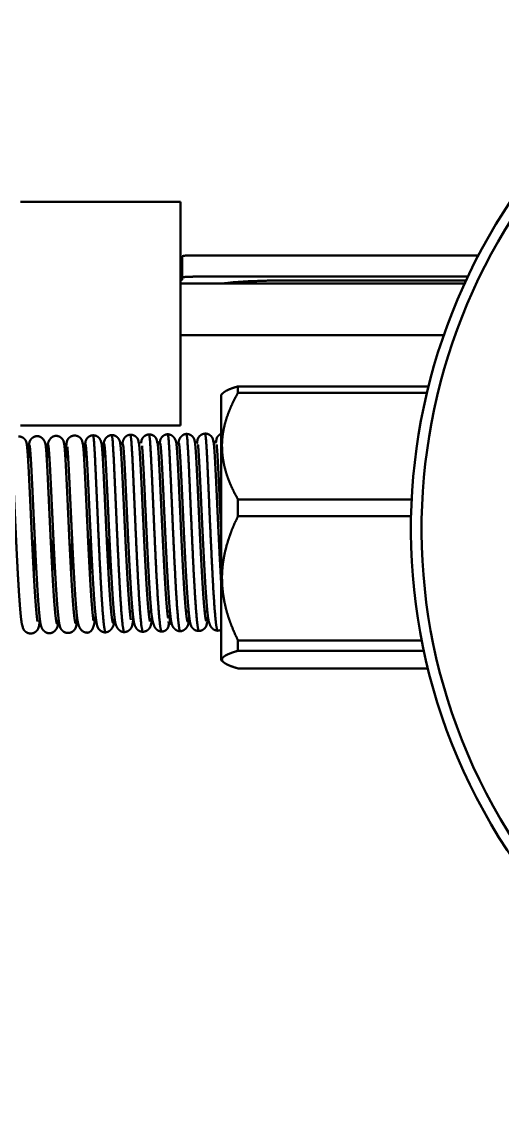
# Paper-space layout 'Layout1' of a CAD drawing. Header units: millimetres. Extents: x 69 to 348, y 30 to 269.
# Drawn here: x 195.85 to 213.86, y 30.36 to 71.35 of the extents above; entities that cross this region are included whole.
import ezdxf

# ---------------------------------------------------------------- set-up
doc = ezdxf.new("R2010")
doc.units = ezdxf.units.MM
doc.layers.add('170', color=7, linetype='Continuous', true_color=0xffffff)

psp = doc.layouts.get("Layout1")

# ---------------------------------------------------------------- linework, layer by layer
at = {"layer": '170', "color": 155, "linetype": 'Continuous', "lineweight": 50}
for p, q in [((201.802, 64.601), (195.802, 64.601)), ((201.87, 62.478), (201.802, 62.462)), ((201.87, 61.771), (201.87, 62.569)), ((212.97, 62.597), (202.27, 62.597)), ((201.87, 61.68), (201.802, 61.664)), ((212.449, 61.54), (201.802, 61.54)), ((201.87, 61.771), (201.87, 61.68)), ((212.57, 61.799), (202.27, 61.799)), ((212.505, 61.659), (205.905, 61.659)), ((201.802, 59.607), (211.67, 59.607)), ((203.402, 57.443), (203.329, 57.371)), ((203.402, 57.443), (203.329, 57.371)), ((211.097, 57.685), (203.956, 57.685)), ((211.097, 57.685), (203.956, 57.685)), ((203.956, 57.444), (211.038, 57.444)), ((203.956, 57.444), (211.038, 57.444)), ((195.802, 56.221), (201.802, 56.221)), ((199.662, 55.547), (199.541, 55.547)), ((199.662, 55.547), (199.541, 55.547)), ((201.04, 55.547), (200.946, 55.547)), ((201.04, 55.547), (200.946, 55.547)), ((201.738, 55.547), (201.646, 55.547)), ((201.743, 55.547), (201.646, 55.547)), ((203.162, 55.454), (203.164, 55.42)), ((210.469, 53.445), (203.956, 53.445)), ((210.469, 53.445), (203.956, 53.445)), ((203.956, 52.819), (210.447, 52.819)), ((203.956, 52.819), (210.447, 52.819)), ((197.735, 52.012), (197.702, 50.677)), ((198.403, 50.722), (198.402, 50.679)), ((198.403, 50.722), (198.503, 50.715)), ((199.903, 49.247), (200.005, 49.247)), ((199.903, 49.247), (200.005, 49.247)), ((200.605, 49.247), (200.709, 49.247)), ((200.605, 49.247), (200.709, 49.247)), ((201.304, 49.247), (201.406, 49.247)), ((201.304, 49.247), (201.406, 49.247)), ((202.006, 49.247), (202.108, 49.247)), ((202.006, 49.247), (202.108, 49.247)), ((202.708, 49.247), (202.809, 49.247)), ((202.708, 49.247), (202.809, 49.247)), ((200.636, 48.984), (200.631, 48.995)), ((201.414, 48.852), (201.431, 48.995)), ((210.847, 48.157), (203.956, 48.157)), ((210.847, 48.157), (203.956, 48.157)), ((203.956, 47.772), (210.926, 47.772)), ((203.956, 47.772), (210.926, 47.772)), ((203.329, 47.424), (203.402, 47.351)), ((203.329, 47.424), (203.402, 47.351)), ((211.077, 47.109), (203.956, 47.109)), ((211.077, 47.109), (203.956, 47.109))]:
    psp.add_line(p, q, dxfattribs=at)
at = {"layer": '170', "color": 155, "linetype": 'Continuous', "lineweight": 13}
psp.add_line((201.87, 61.772), (201.87, 62.57), dxfattribs=at)
at = {"layer": '170', "color": 155, "linetype": 'Continuous', "lineweight": 50}
for radius in [22, 21.6]:
    psp.add_arc((232.442, 52.358), radius, 120.3, 300.3, dxfattribs=at)
for points, knots in [([(201.802, 64.601), (201.802, 64.186), (201.802, 63.024), (201.802, 61.344), (201.802, 60.411), (201.802, 58.593), (201.802, 57.136), (201.802, 56.636), (201.802, 56.221)], [0, 0, 0.049515, 0.188255, 0.388739, 0.5, 0.716942, 0.890916, 0.950484, 1, 1]), ([(201.87, 62.569), (201.988, 62.589), (202.27, 62.597)], [0, 0, 0.295722, 1, 1]), ([(202.27, 61.799), (201.988, 61.791), (201.87, 61.771)], [0, 0, 0.704278, 1, 1]), ([(203.391, 61.54), (203.793, 61.588), (204.383, 61.627), (205.109, 61.651), (205.905, 61.659)], [0, 0, 0.160928, 0.395713, 0.683877, 1, 1]), ([(203.956, 57.444), (203.827, 57.205), (203.71, 56.964), (203.608, 56.719), (203.521, 56.472), (203.451, 56.221), (203.399, 55.966), (203.38, 55.837), (203.367, 55.707), (203.362, 55.641), (203.358, 55.576), (203.356, 55.51), (203.356, 55.445), (203.366, 55.187), (203.398, 54.931), (203.449, 54.677), (203.518, 54.426), (203.56, 54.301), (203.605, 54.176), (203.655, 54.052), (203.709, 53.929), (203.826, 53.685), (203.956, 53.445)], [0, 0, 0.064297, 0.127782, 0.190538, 0.252694, 0.314443, 0.376053, 0.406916, 0.437882, 0.453414, 0.468929, 0.484387, 0.499799, 0.561107, 0.622216, 0.683505, 0.745293, 0.776461, 0.807842, 0.839465, 0.871314, 0.935408, 1, 1]), ([(203.956, 57.444), (203.827, 57.205), (203.71, 56.964), (203.608, 56.719), (203.521, 56.472), (203.451, 56.221), (203.399, 55.966), (203.38, 55.837), (203.367, 55.707), (203.362, 55.641), (203.358, 55.576), (203.356, 55.51), (203.356, 55.445), (203.366, 55.187), (203.398, 54.931), (203.449, 54.677), (203.518, 54.426), (203.56, 54.301), (203.605, 54.176), (203.655, 54.052), (203.709, 53.929), (203.826, 53.685), (203.956, 53.445)], [0, 0, 0.064297, 0.127782, 0.190538, 0.252694, 0.314443, 0.376053, 0.406916, 0.437882, 0.453414, 0.468929, 0.484387, 0.499799, 0.561107, 0.622216, 0.683505, 0.745293, 0.776461, 0.807842, 0.839465, 0.871314, 0.935408, 1, 1]), ([(203.4, 57.441), (203.518, 57.523), (203.56, 57.543), (203.605, 57.564), (203.655, 57.585), (203.709, 57.605), (203.826, 57.645), (203.956, 57.685)], [0, 0, 0.235721, 0.311519, 0.393455, 0.481423, 0.575208, 0.778252, 1, 1]), ([(203.4, 57.441), (203.518, 57.523), (203.56, 57.543), (203.605, 57.564), (203.655, 57.585), (203.709, 57.605), (203.826, 57.645), (203.956, 57.685)], [0, 0, 0.235721, 0.311519, 0.393455, 0.481423, 0.575208, 0.778252, 1, 1]), ([(203.329, 47.424), (203.329, 47.854), (203.329, 49.069), (203.329, 49.91), (203.329, 51.877), (203.329, 53.934), (203.329, 54.884), (203.329, 56.421), (203.329, 57.262), (203.329, 57.371)], [0, 0, 0.043229, 0.165432, 0.249994, 0.447722, 0.654489, 0.74998, 0.904491, 0.989066, 1, 1]), ([(203.329, 47.424), (203.329, 47.854), (203.329, 49.069), (203.329, 49.91), (203.329, 51.877), (203.329, 53.934), (203.329, 54.884), (203.329, 56.421), (203.329, 57.262), (203.329, 57.371)], [0, 0, 0.043229, 0.165432, 0.249994, 0.447722, 0.654489, 0.74998, 0.904491, 0.989066, 1, 1]), ([(196.439, 48.87), (196.439, 48.877), (196.437, 48.892), (196.433, 48.915), (196.428, 48.954), (196.422, 49.003), (196.414, 49.076), (196.405, 49.163), (196.394, 49.283), (196.382, 49.42), (196.368, 49.599), (196.354, 49.798), (196.339, 50.021), (196.324, 50.263), (196.31, 50.496), (196.297, 50.74), (196.285, 50.968), (196.272, 51.202), (196.262, 51.414), (196.251, 51.628), (196.232, 52.008), (196.218, 52.306), (196.192, 52.866), (196.164, 53.462), (196.149, 53.784), (196.131, 54.146), (196.122, 54.334), (196.113, 54.511), (196.103, 54.693), (196.093, 54.859), (196.084, 55.008), (196.075, 55.141), (196.065, 55.272), (196.055, 55.383), (196.047, 55.458), (196.038, 55.521), (196.031, 55.56), (196.021, 55.596), (196.016, 55.614), (196.008, 55.632), (196.006, 55.639), (196.001, 55.647), (195.996, 55.657), (195.988, 55.669), (195.975, 55.687), (195.96, 55.706), (195.936, 55.73), (195.909, 55.751), (195.872, 55.774), (195.831, 55.792), (195.779, 55.805), (195.723, 55.809)], [0, 0, 0.000926, 0.003095, 0.006304, 0.011836, 0.018774, 0.029148, 0.041396, 0.058278, 0.07753, 0.102637, 0.130576, 0.162004, 0.195899, 0.228649, 0.262916, 0.29489, 0.327721, 0.357461, 0.387624, 0.440914, 0.482695, 0.561281, 0.644874, 0.690158, 0.740929, 0.767257, 0.79215, 0.817613, 0.840995, 0.861875, 0.880591, 0.89896, 0.914697, 0.925141, 0.934104, 0.939666, 0.944947, 0.947524, 0.950285, 0.951272, 0.952548, 0.954185, 0.956195, 0.95933, 0.962758, 0.967437, 0.972267, 0.978464, 0.984725, 0.992223, 1, 1]), ([(196.434, 55.82), (196.374, 55.813), (196.317, 55.795), (196.264, 55.766), (196.217, 55.726), (196.178, 55.678), (196.15, 55.623), (196.133, 55.563), (196.127, 55.499)], [0, 0, 0.123644, 0.244425, 0.367439, 0.493133, 0.618317, 0.744009, 0.868982, 1, 1]), ([(196.753, 55.422), (196.744, 55.505), (196.723, 55.58), (196.692, 55.65), (196.65, 55.709), (196.6, 55.758), (196.544, 55.793), (196.485, 55.814), (196.423, 55.82)], [0, 0, 0.146702, 0.283134, 0.416564, 0.543509, 0.665956, 0.780939, 0.890432, 1, 1]), ([(197.135, 55.831), (197.073, 55.823), (197.014, 55.799), (196.959, 55.761), (196.91, 55.709), (196.871, 55.645), (196.841, 55.571), (196.822, 55.491), (196.815, 55.403)], [0, 0, 0.106376, 0.213158, 0.32621, 0.447869, 0.575321, 0.710475, 0.849679, 1, 1]), ([(197.439, 55.523), (197.432, 55.586), (197.413, 55.644), (197.383, 55.698), (197.343, 55.744), (197.295, 55.782), (197.241, 55.81), (197.184, 55.826), (197.123, 55.831)], [0, 0, 0.130079, 0.254447, 0.379709, 0.504875, 0.630731, 0.754258, 0.875591, 1, 1]), ([(197.834, 55.842), (197.779, 55.836), (197.728, 55.822), (197.687, 55.803), (197.65, 55.778), (197.624, 55.756), (197.601, 55.732), (197.586, 55.713), (197.574, 55.694), (197.567, 55.682), (197.561, 55.671), (197.548, 55.639), (197.543, 55.621), (197.536, 55.586), (197.529, 55.544), (197.521, 55.478), (197.515, 55.402), (197.509, 55.286), (197.502, 55.149), (197.493, 54.882)], [0, 0, 0.04895, 0.096242, 0.13565, 0.174691, 0.204981, 0.234534, 0.25608, 0.275721, 0.287933, 0.298467, 0.329172, 0.345974, 0.377098, 0.414878, 0.473961, 0.540851, 0.643729, 0.764599, 1, 1]), ([(198.127, 55.538), (198.126, 55.586), (198.114, 55.64), (198.105, 55.665), (198.093, 55.69), (198.078, 55.714), (198.06, 55.737), (198.04, 55.759), (198.016, 55.779), (197.989, 55.797), (197.96, 55.812), (197.928, 55.825), (197.895, 55.835), (197.859, 55.841), (197.823, 55.842)], [0, 0, 0.100574, 0.21474, 0.269064, 0.327065, 0.384355, 0.445402, 0.507232, 0.571699, 0.638585, 0.706612, 0.77857, 0.849597, 0.925122, 1, 1]), ([(198.534, 55.85), (198.504, 55.849), (198.475, 55.844), (198.446, 55.837), (198.418, 55.827), (198.366, 55.798), (198.319, 55.761), (198.299, 55.739), (198.281, 55.715), (198.266, 55.689), (198.254, 55.662), (198.238, 55.606), (198.233, 55.546)], [0, 0, 0.062519, 0.124539, 0.187026, 0.249769, 0.375197, 0.500611, 0.563005, 0.6254, 0.687701, 0.749835, 0.873168, 1, 1]), ([(198.861, 55.37), (198.853, 55.478), (198.832, 55.58), (198.807, 55.656), (198.769, 55.727), (198.725, 55.776), (198.662, 55.819), (198.632, 55.833), (198.596, 55.843), (198.561, 55.848), (198.523, 55.85)], [0, 0, 0.165181, 0.322688, 0.443786, 0.566765, 0.665628, 0.781212, 0.832395, 0.889114, 0.941767, 1, 1]), ([(198.989, 48.46), (198.967, 48.501), (198.925, 48.774), (198.88, 49.279), (198.834, 49.978), (198.788, 50.831), (198.742, 51.775), (198.699, 52.743), (198.621, 54.496), (198.588, 55.161), (198.556, 55.671), (198.529, 55.85)], [0, 0, 0.006232, 0.043594, 0.111911, 0.20644, 0.32166, 0.449213, 0.580037, 0.81674, 0.906577, 0.975586, 1, 1]), ([(199.234, 55.861), (199.173, 55.854), (199.115, 55.834), (199.061, 55.802), (199.013, 55.758), (198.974, 55.704), (198.945, 55.642), (198.927, 55.575), (198.921, 55.502)], [0, 0, 0.116916, 0.232356, 0.351277, 0.475208, 0.600978, 0.730413, 0.86099, 1, 1]), ([(199.546, 55.517), (199.537, 55.588), (199.518, 55.653), (199.487, 55.713), (199.446, 55.765), (199.397, 55.807), (199.342, 55.838), (199.284, 55.856), (199.223, 55.861)], [0, 0, 0.137652, 0.267245, 0.396179, 0.521965, 0.646252, 0.765903, 0.882105, 1, 1]), ([(199.689, 48.47), (199.672, 48.495), (199.63, 48.739), (199.586, 49.217), (199.54, 49.895), (199.494, 50.732), (199.448, 51.669), (199.404, 52.638), (199.325, 54.415), (199.292, 55.102), (199.257, 55.664), (199.229, 55.861)], [0, 0, 0.004153, 0.03756, 0.102293, 0.193894, 0.307068, 0.433566, 0.5644, 0.804324, 0.89711, 0.973118, 1, 1]), ([(199.934, 55.872), (199.896, 55.869), (199.862, 55.863), (199.826, 55.852), (199.796, 55.837), (199.734, 55.793), (199.692, 55.742), (199.655, 55.668), (199.632, 55.589), (199.624, 55.55)], [0, 0, 0.07826, 0.14876, 0.225005, 0.293426, 0.448986, 0.581813, 0.749984, 0.917496, 1, 1]), ([(200.233, 55.577), (200.226, 55.637), (200.208, 55.693), (200.195, 55.719), (200.179, 55.744), (200.161, 55.768), (200.14, 55.789), (200.093, 55.825), (200.039, 55.852), (200.011, 55.861), (199.982, 55.868), (199.953, 55.872), (199.923, 55.872)], [0, 0, 0.126813, 0.250207, 0.312317, 0.374621, 0.43702, 0.499443, 0.624806, 0.750295, 0.812989, 0.875474, 0.937461, 1, 1]), ([(200.39, 48.48), (200.377, 48.494), (200.335, 48.708), (200.291, 49.159), (200.245, 49.814), (200.199, 50.636), (200.153, 51.564), (200.109, 52.532), (200.03, 54.331), (199.996, 55.04), (199.958, 55.655), (199.929, 55.872)], [0, 0, 0.002559, 0.031991, 0.093079, 0.181662, 0.29268, 0.417999, 0.548714, 0.79162, 0.88726, 0.970336, 1, 1]), ([(200.634, 55.883), (200.581, 55.878), (200.532, 55.865), (200.492, 55.847), (200.456, 55.825), (200.41, 55.785), (200.376, 55.74), (200.367, 55.726), (200.361, 55.713), (200.356, 55.704), (200.353, 55.697), (200.346, 55.677), (200.341, 55.66), (200.333, 55.622), (200.326, 55.579), (200.323, 55.551)], [0, 0, 0.104734, 0.206296, 0.291965, 0.377488, 0.496696, 0.608804, 0.641486, 0.669532, 0.688924, 0.70422, 0.747878, 0.781471, 0.859647, 0.945424, 1, 1]), ([(200.922, 55.56), (200.924, 55.616), (200.911, 55.677), (200.892, 55.726), (200.859, 55.778), (200.839, 55.799), (200.815, 55.82), (200.789, 55.838), (200.76, 55.854), (200.728, 55.867), (200.695, 55.876), (200.659, 55.882), (200.622, 55.883)], [0, 0, 0.111237, 0.236012, 0.341877, 0.465211, 0.523523, 0.587263, 0.650341, 0.717106, 0.785909, 0.8548, 0.927671, 1, 1]), ([(201.082, 48.495), (201.081, 48.496), (201.04, 48.68), (200.997, 49.104), (200.951, 49.736), (200.904, 50.541), (200.858, 51.459), (200.814, 52.426), (200.734, 54.246), (200.699, 54.975), (200.66, 55.647), (200.628, 55.883)], [0, 0, 0.00009, 0.025599, 0.083054, 0.168629, 0.27752, 0.401704, 0.532351, 0.778328, 0.876859, 0.967847, 1, 1]), ([(201.334, 55.892), (201.273, 55.885), (201.216, 55.867), (201.163, 55.838), (201.116, 55.798), (201.078, 55.751), (201.049, 55.696), (201.033, 55.638), (201.027, 55.574)], [0, 0, 0.124303, 0.245665, 0.369129, 0.494987, 0.620098, 0.745434, 0.869806, 1, 1]), ([(201.329, 55.891), (201.353, 55.741), (201.382, 55.318), (201.413, 54.693), (201.45, 53.897), (201.533, 52.021), (201.578, 51.066), (201.624, 50.189), (201.67, 49.454), (201.715, 48.904), (201.758, 48.579), (201.79, 48.503)], [0, 0, 0.02056, 0.077809, 0.162265, 0.26979, 0.523219, 0.652301, 0.770814, 0.870236, 0.944658, 0.988871, 1, 1]), ([(201.654, 55.486), (201.644, 55.571), (201.623, 55.647), (201.591, 55.718), (201.55, 55.778), (201.499, 55.827), (201.444, 55.863), (201.341, 55.891)], [0, 0, 0.15287, 0.294775, 0.433344, 0.564751, 0.691253, 0.80963, 1, 1]), ([(202.034, 55.903), (201.972, 55.895), (201.913, 55.872), (201.859, 55.835), (201.81, 55.785), (201.77, 55.723), (201.74, 55.652), (201.719, 55.55)], [0, 0, 0.121274, 0.242591, 0.370117, 0.506552, 0.648688, 0.798948, 1, 1]), ([(202.339, 55.592), (202.331, 55.656), (202.313, 55.714), (202.283, 55.768), (202.243, 55.815), (202.194, 55.854), (202.14, 55.881), (202.083, 55.897), (202.022, 55.902)], [0, 0, 0.130631, 0.255299, 0.380827, 0.506008, 0.631742, 0.755016, 0.876018, 1, 1]), ([(202.028, 55.903), (202.054, 55.739), (202.085, 55.264), (202.118, 54.616), (202.154, 53.803), (202.194, 52.883), (202.238, 51.915), (202.283, 50.965), (202.33, 50.102), (202.376, 49.387), (202.421, 48.863), (202.463, 48.568), (202.489, 48.513)], [0, 0, 0.022357, 0.086593, 0.174155, 0.283984, 0.40827, 0.53899, 0.667244, 0.783915, 0.880574, 0.95153, 0.99184, 1, 1]), ([(202.733, 55.914), (202.678, 55.908), (202.627, 55.894), (202.586, 55.875), (202.549, 55.85), (202.523, 55.828), (202.5, 55.804), (202.485, 55.785), (202.473, 55.766), (202.466, 55.755), (202.461, 55.744), (202.447, 55.713), (202.442, 55.695), (202.436, 55.661), (202.428, 55.62), (202.419, 55.541)], [0, 0, 0.101587, 0.199799, 0.281485, 0.362501, 0.425213, 0.486419, 0.530903, 0.571512, 0.596573, 0.6182, 0.680945, 0.714527, 0.777082, 0.853605, 1, 1]), ([(203.027, 55.613), (203.026, 55.661), (203.013, 55.713), (203.004, 55.737), (202.993, 55.762), (202.978, 55.786), (202.96, 55.809), (202.939, 55.83), (202.915, 55.85), (202.889, 55.869), (202.86, 55.884), (202.828, 55.897), (202.795, 55.907), (202.759, 55.912), (202.722, 55.913)], [0, 0, 0.0989, 0.211089, 0.265317, 0.323087, 0.380726, 0.441721, 0.504149, 0.568729, 0.636279, 0.704602, 0.777113, 0.848593, 0.924605, 1, 1]), ([(202.728, 55.914), (202.755, 55.73), (202.789, 55.207), (202.822, 54.536), (202.899, 52.778), (202.943, 51.809), (202.989, 50.866), (203.035, 50.017), (203.081, 49.324), (203.126, 48.826), (203.168, 48.559), (203.187, 48.523)], [0, 0, 0.025016, 0.095762, 0.186353, 0.423905, 0.554754, 0.682068, 0.796796, 0.89061, 0.958043, 0.994422, 1, 1]), ([(203.329, 55.905), (203.297, 55.892), (203.269, 55.875), (203.243, 55.856), (203.22, 55.835), (203.2, 55.813), (203.183, 55.788), (203.17, 55.764), (203.159, 55.737), (203.151, 55.711), (203.141, 55.652), (203.143, 55.599)], [0, 0, 0.0877, 0.173534, 0.255674, 0.337517, 0.41342, 0.491397, 0.562765, 0.637794, 0.707593, 0.862552, 1, 1]), ([(195.45, 55.439), (195.456, 55.392), (195.463, 55.33), (195.47, 55.249), (195.477, 55.153), (195.485, 55.035), (195.493, 54.901), (195.503, 54.742), (195.512, 54.567), (195.523, 54.367), (195.533, 54.15), (195.545, 53.91), (195.57, 53.379), (195.598, 52.784), (195.628, 52.14), (195.644, 51.81), (195.661, 51.468), (195.678, 51.134), (195.696, 50.796), (195.714, 50.472), (195.733, 50.156), (195.751, 49.863), (195.771, 49.589), (195.79, 49.346), (195.809, 49.13), (195.828, 48.953), (195.847, 48.814), (195.866, 48.722), (195.891, 48.677)], [0, 0, 0.00704, 0.016183, 0.028122, 0.042365, 0.059762, 0.079606, 0.102996, 0.12887, 0.15849, 0.190381, 0.225934, 0.304299, 0.392078, 0.487091, 0.535874, 0.586231, 0.63566, 0.685479, 0.733262, 0.779952, 0.823228, 0.863832, 0.899742, 0.931668, 0.957895, 0.978628, 0.992469, 1, 1]), ([(196.136, 55.548), (196.13, 55.538), (196.125, 55.512), (196.12, 55.471), (196.116, 55.417), (196.108, 55.284), (196.101, 55.109), (196.093, 54.872)], [0, 0, 0.016447, 0.056175, 0.115747, 0.196401, 0.392815, 0.651554, 1, 1]), ([(196.137, 55.484), (196.148, 55.453), (196.154, 55.417), (196.16, 55.367), (196.171, 55.243), (196.183, 55.076), (196.194, 54.901), (196.206, 54.698), (196.216, 54.507), (196.226, 54.299), (196.235, 54.121), (196.251, 53.789), (196.263, 53.534), (196.274, 53.293), (196.281, 53.158), (196.298, 52.778), (196.322, 52.285), (196.351, 51.681), (196.368, 51.33), (196.386, 50.988), (196.407, 50.609), (196.428, 50.251), (196.439, 50.065), (196.45, 49.889), (196.462, 49.713), (196.474, 49.549), (196.487, 49.389), (196.499, 49.244), (196.512, 49.107), (196.525, 48.988), (196.538, 48.882), (196.552, 48.798), (196.565, 48.733), (196.578, 48.692)], [0, 0, 0.004744, 0.010132, 0.017531, 0.035842, 0.060338, 0.086075, 0.11603, 0.144083, 0.174664, 0.200799, 0.249576, 0.287081, 0.322505, 0.342433, 0.398194, 0.470762, 0.559489, 0.611022, 0.661368, 0.717115, 0.769766, 0.797042, 0.822982, 0.848877, 0.873025, 0.896578, 0.917985, 0.938158, 0.955773, 0.971425, 0.983993, 0.993716, 1, 1]), ([(197.182, 48.766), (197.16, 48.802), (197.144, 48.874), (197.128, 48.981), (197.111, 49.121), (197.095, 49.293), (197.078, 49.491), (197.061, 49.717), (197.044, 49.965), (197.027, 50.235), (197.01, 50.522), (196.993, 50.824), (196.976, 51.135), (196.96, 51.455), (196.944, 51.777), (196.928, 52.102), (196.898, 52.74), (196.87, 53.348), (196.843, 53.907), (196.831, 54.162), (196.819, 54.401), (196.808, 54.617), (196.797, 54.814), (196.787, 54.986), (196.778, 55.135), (196.769, 55.261), (196.76, 55.364), (196.752, 55.442), (196.744, 55.498)], [0, 0, 0.006257, 0.017118, 0.033259, 0.054104, 0.079586, 0.109025, 0.142571, 0.179393, 0.219556, 0.26207, 0.306914, 0.352993, 0.400457, 0.448119, 0.496297, 0.590867, 0.681008, 0.763927, 0.801721, 0.837104, 0.869184, 0.89829, 0.92378, 0.946015, 0.964662, 0.979957, 0.991634, 1, 1]), ([(196.822, 55.486), (196.817, 55.437), (196.812, 55.373), (196.808, 55.29), (196.803, 55.191), (196.799, 55.07), (196.795, 54.934), (196.793, 54.884)], [0, 0, 0.082085, 0.188242, 0.326653, 0.491176, 0.691138, 0.91782, 1, 1]), ([(196.836, 55.5), (196.84, 55.497), (196.849, 55.46), (196.859, 55.388), (196.868, 55.289), (196.878, 55.161), (196.887, 55.019), (196.897, 54.854), (196.907, 54.685), (196.917, 54.498), (196.926, 54.315), (196.936, 54.12), (196.954, 53.747), (196.97, 53.396), (196.997, 52.809), (197.019, 52.343), (197.045, 51.8), (197.061, 51.486), (197.077, 51.178), (197.095, 50.836), (197.113, 50.508), (197.134, 50.16), (197.155, 49.839), (197.166, 49.68), (197.177, 49.532), (197.187, 49.402), (197.198, 49.281), (197.216, 49.095), (197.234, 48.937), (197.249, 48.834), (197.265, 48.746), (197.279, 48.692), (197.293, 48.644), (197.299, 48.63), (197.307, 48.612), (197.318, 48.592), (197.335, 48.567), (197.372, 48.526), (197.421, 48.487), (197.458, 48.467), (197.497, 48.451), (197.545, 48.441), (197.595, 48.438)], [0, 0, 0.000766, 0.005884, 0.015997, 0.029645, 0.047274, 0.066858, 0.089607, 0.112973, 0.138735, 0.163928, 0.190759, 0.242195, 0.290498, 0.371296, 0.43551, 0.510393, 0.553566, 0.596022, 0.643146, 0.688428, 0.736402, 0.780608, 0.802476, 0.822984, 0.840918, 0.857634, 0.883275, 0.905206, 0.9195, 0.931903, 0.939564, 0.946381, 0.948548, 0.951208, 0.954418, 0.958495, 0.966113, 0.974734, 0.980491, 0.986282, 0.993014, 1, 1]), ([(197.866, 48.788), (197.854, 48.833), (197.841, 48.902), (197.828, 48.989), (197.815, 49.097), (197.802, 49.218), (197.79, 49.357), (197.777, 49.503), (197.765, 49.665), (197.753, 49.83), (197.742, 50.007), (197.73, 50.185), (197.719, 50.371), (197.699, 50.729), (197.678, 51.108), (197.661, 51.45), (197.643, 51.799), (197.614, 52.401), (197.591, 52.893), (197.574, 53.27), (197.561, 53.537), (197.551, 53.749), (197.537, 54.042), (197.528, 54.227), (197.519, 54.403), (197.509, 54.61), (197.499, 54.799), (197.487, 55.001), (197.475, 55.174), (197.463, 55.339), (197.451, 55.462), (197.445, 55.511), (197.439, 55.545), (197.428, 55.572)], [0, 0, 0.006924, 0.01719, 0.030194, 0.046199, 0.064113, 0.084539, 0.10618, 0.129948, 0.154333, 0.180424, 0.206541, 0.233929, 0.28674, 0.342498, 0.392837, 0.444279, 0.532813, 0.605168, 0.66071, 0.70004, 0.731192, 0.77424, 0.801545, 0.82751, 0.857891, 0.885696, 0.915463, 0.941, 0.965341, 0.983424, 0.990667, 0.995846, 1, 1]), ([(197.561, 55.418), (197.561, 55.417), (197.562, 55.41), (197.561, 55.398), (197.563, 55.369), (197.567, 55.327), (197.572, 55.261), (197.578, 55.179), (197.586, 55.062), (197.594, 54.927), (197.602, 54.782), (197.611, 54.622), (197.619, 54.466), (197.627, 54.299), (197.643, 53.979), (197.657, 53.679), (197.665, 53.508), (197.681, 53.16), (197.699, 52.789), (197.724, 52.256), (197.74, 51.92), (197.758, 51.544), (197.777, 51.176), (197.797, 50.803), (197.817, 50.447), (197.836, 50.128), (197.855, 49.832), (197.874, 49.575), (197.892, 49.348), (197.909, 49.16), (197.928, 48.991), (197.941, 48.907), (197.956, 48.825), (197.98, 48.738), (198.012, 48.655), (198.061, 48.574), (198.122, 48.51), (198.202, 48.466), (198.296, 48.448)], [0, 0, 0.000041, 0.001127, 0.002776, 0.006802, 0.012623, 0.022013, 0.033487, 0.049764, 0.068744, 0.08899, 0.111383, 0.133227, 0.156622, 0.2014, 0.243305, 0.267308, 0.316034, 0.367935, 0.442464, 0.489475, 0.542031, 0.593575, 0.645788, 0.695623, 0.740273, 0.781732, 0.817687, 0.849568, 0.875906, 0.899686, 0.91154, 0.92329, 0.935902, 0.948329, 0.96148, 0.973877, 0.986613, 1, 1]), ([(198.537, 48.908), (198.537, 48.909), (198.534, 48.926), (198.532, 48.953), (198.513, 49.106), (198.498, 49.255), (198.483, 49.438), (198.473, 49.561), (198.463, 49.695), (198.452, 49.846), (198.442, 50.007), (198.422, 50.33), (198.402, 50.679), (198.384, 51.008), (198.366, 51.349), (198.351, 51.655), (198.323, 52.233), (198.299, 52.732), (198.275, 53.26), (198.253, 53.726), (198.236, 54.084), (198.227, 54.263), (198.217, 54.453), (198.208, 54.63), (198.198, 54.81), (198.189, 54.973), (198.179, 55.131), (198.17, 55.267), (198.16, 55.387), (198.15, 55.479), (198.141, 55.544), (198.132, 55.573), (198.13, 55.575)], [0, 0, 0.00026, 0.002743, 0.006826, 0.029888, 0.052313, 0.07976, 0.098242, 0.118328, 0.140975, 0.165158, 0.213551, 0.265878, 0.315134, 0.366308, 0.41218, 0.498787, 0.573484, 0.652576, 0.722383, 0.776038, 0.802878, 0.831283, 0.857833, 0.884849, 0.909252, 0.932936, 0.953233, 0.97135, 0.98516, 0.995053, 0.999575, 1, 1]), ([(198.235, 55.566), (198.23, 55.56), (198.224, 55.534), (198.219, 55.487), (198.214, 55.421), (198.209, 55.336), (198.204, 55.234), (198.199, 55.115), (198.193, 54.905)], [0, 0, 0.012216, 0.052591, 0.12302, 0.222635, 0.350784, 0.504511, 0.683672, 1, 1]), ([(198.243, 55.516), (198.252, 55.468), (198.261, 55.387), (198.27, 55.283), (198.28, 55.151), (198.289, 55.003), (198.299, 54.833), (198.309, 54.654), (198.32, 54.458), (198.329, 54.262), (198.349, 53.852), (198.369, 53.443), (198.387, 53.05), (198.411, 52.525), (198.44, 51.933), (198.463, 51.45), (198.475, 51.225), (198.488, 50.97), (198.502, 50.723), (198.517, 50.451), (198.533, 50.193), (198.55, 49.923), (198.567, 49.674), (198.586, 49.431), (198.605, 49.217), (198.621, 49.058), (198.638, 48.921), (198.652, 48.832), (198.667, 48.754), (198.68, 48.706), (198.694, 48.662), (198.7, 48.648), (198.709, 48.63), (198.724, 48.604), (198.746, 48.574), (198.786, 48.535), (198.836, 48.5), (198.87, 48.483), (198.907, 48.471), (198.95, 48.462), (198.995, 48.46)], [0, 0, 0.00679, 0.017907, 0.032345, 0.050573, 0.070981, 0.094516, 0.119193, 0.146236, 0.173296, 0.229843, 0.286226, 0.340461, 0.412773, 0.494499, 0.56112, 0.592102, 0.627226, 0.661434, 0.698847, 0.734462, 0.771829, 0.806172, 0.839777, 0.869353, 0.891412, 0.9104, 0.922812, 0.93375, 0.940579, 0.946967, 0.949106, 0.951825, 0.955984, 0.961087, 0.968838, 0.977167, 0.98244, 0.987765, 0.993787, 1, 1]), ([(199.28, 48.807), (199.272, 48.812), (199.257, 48.848), (199.241, 48.922), (199.225, 49.031), (199.209, 49.174), (199.192, 49.346), (199.175, 49.546), (199.159, 49.77), (199.142, 50.019), (199.125, 50.286), (199.108, 50.572), (199.092, 50.87), (199.075, 51.181), (199.059, 51.497), (199.043, 51.818), (199.028, 52.138), (198.998, 52.771), (198.97, 53.374), (198.944, 53.929), (198.931, 54.184), (198.92, 54.419), (198.908, 54.637), (198.898, 54.832), (198.888, 55.006), (198.878, 55.156), (198.869, 55.282), (198.86, 55.385), (198.852, 55.466)], [0, 0, 0.001301, 0.007242, 0.018571, 0.035084, 0.056588, 0.08241, 0.11252, 0.146133, 0.183427, 0.223497, 0.266417, 0.311149, 0.357716, 0.405012, 0.453234, 0.50118, 0.596064, 0.686411, 0.769502, 0.807758, 0.843044, 0.875706, 0.904922, 0.93102, 0.953425, 0.972469, 0.987886, 1, 1]), ([(198.928, 55.561), (198.921, 55.516), (198.914, 55.439), (198.908, 55.337), (198.902, 55.208), (198.893, 54.914)], [0, 0, 0.070115, 0.189167, 0.34695, 0.546441, 1, 1]), ([(198.935, 55.537), (198.942, 55.527), (198.949, 55.496), (198.956, 55.443), (198.964, 55.366), (198.972, 55.268), (198.981, 55.145), (198.99, 55), (199, 54.83), (199.011, 54.638), (199.022, 54.42), (199.034, 54.184), (199.046, 53.926), (199.073, 53.359), (199.102, 52.736), (199.133, 52.076), (199.149, 51.742), (199.166, 51.403), (199.183, 51.071), (199.201, 50.744), (199.219, 50.431), (199.237, 50.13), (199.255, 49.853), (199.273, 49.597), (199.291, 49.37), (199.31, 49.171), (199.328, 49.007), (199.346, 48.879), (199.363, 48.791)], [0, 0, 0.001711, 0.006507, 0.014449, 0.025822, 0.040385, 0.058583, 0.08003, 0.105318, 0.133733, 0.165931, 0.200831, 0.239133, 0.322958, 0.415143, 0.512862, 0.562399, 0.612563, 0.661629, 0.710152, 0.756497, 0.800966, 0.842035, 0.880029, 0.913654, 0.943265, 0.96762, 0.986678, 1, 1]), ([(199.937, 48.926), (199.935, 48.956), (199.928, 49.01), (199.919, 49.084), (199.905, 49.213), (199.89, 49.372), (199.873, 49.587), (199.855, 49.835), (199.838, 50.086), (199.821, 50.359), (199.806, 50.619), (199.791, 50.891), (199.778, 51.137), (199.765, 51.39), (199.743, 51.835), (199.718, 52.355), (199.686, 53.02), (199.669, 53.397), (199.65, 53.792), (199.631, 54.193), (199.621, 54.394), (199.612, 54.583), (199.602, 54.77), (199.592, 54.94), (199.582, 55.102), (199.573, 55.24), (199.563, 55.363), (199.554, 55.459), (199.545, 55.531), (199.537, 55.572)], [0, 0, 0.004519, 0.012574, 0.023898, 0.043303, 0.067259, 0.099684, 0.137035, 0.17483, 0.21591, 0.254922, 0.295834, 0.332908, 0.370924, 0.437787, 0.515934, 0.61603, 0.672648, 0.732025, 0.792299, 0.822563, 0.850957, 0.87915, 0.904713, 0.928947, 0.949827, 0.968348, 0.982844, 0.993725, 1, 1]), ([(199.637, 55.53), (199.655, 55.459), (199.664, 55.373), (199.674, 55.253), (199.683, 55.118), (199.693, 54.956), (199.703, 54.79), (199.713, 54.604), (199.722, 54.425), (199.732, 54.233), (199.74, 54.056), (199.757, 53.707), (199.773, 53.354), (199.789, 53.029), (199.795, 52.891), (199.807, 52.641), (199.828, 52.186), (199.855, 51.641), (199.871, 51.327), (199.886, 51.021), (199.904, 50.698), (199.922, 50.389), (199.939, 50.109), (199.956, 49.848), (199.972, 49.618), (199.989, 49.409), (200.006, 49.23), (200.022, 49.073), (200.037, 48.946), (200.058, 48.827), (200.09, 48.713), (200.15, 48.603), (200.195, 48.555), (200.251, 48.516), (200.317, 48.491), (200.395, 48.48)], [0, 0, 0.010003, 0.022009, 0.038517, 0.057312, 0.079646, 0.10265, 0.128265, 0.153078, 0.179616, 0.204103, 0.252274, 0.300978, 0.345897, 0.365013, 0.399546, 0.462407, 0.537799, 0.581065, 0.623349, 0.668043, 0.710724, 0.749537, 0.785656, 0.817428, 0.846298, 0.871176, 0.892886, 0.910627, 0.927326, 0.943667, 0.960939, 0.970045, 0.97942, 0.989207, 1, 1]), ([(200.654, 48.869), (200.638, 48.953), (200.623, 49.068), (200.606, 49.214), (200.59, 49.39), (200.573, 49.591), (200.557, 49.818), (200.54, 50.067), (200.523, 50.337), (200.506, 50.624), (200.49, 50.926), (200.473, 51.238), (200.457, 51.559), (200.441, 51.883), (200.425, 52.21), (200.395, 52.856), (200.366, 53.473), (200.339, 54.042), (200.326, 54.301), (200.314, 54.542), (200.303, 54.761), (200.291, 54.957), (200.281, 55.127), (200.271, 55.272), (200.262, 55.391), (200.253, 55.483), (200.245, 55.549), (200.237, 55.587), (200.23, 55.598)], [0, 0, 0.01267, 0.029925, 0.05169, 0.077807, 0.107722, 0.141447, 0.178452, 0.218606, 0.261242, 0.306084, 0.352395, 0.400008, 0.448104, 0.496642, 0.592406, 0.684008, 0.768421, 0.806942, 0.842753, 0.875193, 0.904264, 0.929542, 0.951095, 0.968754, 0.982564, 0.992371, 0.998169, 1, 1]), ([(200.363, 55.451), (200.362, 55.444), (200.363, 55.426), (200.368, 55.352), (200.373, 55.293), (200.379, 55.205), (200.386, 55.101), (200.394, 54.963), (200.403, 54.806), (200.414, 54.61), (200.425, 54.393), (200.437, 54.132), (200.466, 53.525), (200.5, 52.8), (200.539, 51.979), (200.56, 51.554), (200.582, 51.107), (200.606, 50.68), (200.618, 50.466), (200.63, 50.26), (200.643, 50.058), (200.655, 49.868), (200.668, 49.686), (200.681, 49.518), (200.694, 49.361), (200.707, 49.22)], [0, 0, 0.001142, 0.004033, 0.01596, 0.025446, 0.039514, 0.056161, 0.078329, 0.10354, 0.135071, 0.169881, 0.21179, 0.309027, 0.425393, 0.557093, 0.625317, 0.696972, 0.765521, 0.799919, 0.832928, 0.86533, 0.895859, 0.925188, 0.952148, 0.977386, 1, 1]), ([(201.327, 49.042), (201.315, 49.146), (201.302, 49.267), (201.29, 49.397), (201.278, 49.542), (201.266, 49.691), (201.255, 49.853), (201.244, 50.016), (201.233, 50.188), (201.213, 50.522), (201.193, 50.879), (201.176, 51.2), (201.159, 51.532), (201.145, 51.815), (201.12, 52.332), (201.1, 52.736), (201.087, 53.026), (201.075, 53.276), (201.061, 53.586), (201.042, 53.98), (201.032, 54.19), (201.02, 54.432), (201.008, 54.657), (200.995, 54.896), (200.983, 55.104), (200.969, 55.304), (200.956, 55.459), (200.95, 55.524), (200.943, 55.574), (200.936, 55.611), (200.93, 55.631), (200.926, 55.633)], [0, 0, 0.015785, 0.034148, 0.053924, 0.075942, 0.098658, 0.123205, 0.147889, 0.174016, 0.22462, 0.278697, 0.32747, 0.377725, 0.420607, 0.498897, 0.560135, 0.604175, 0.641933, 0.688922, 0.748697, 0.780488, 0.817211, 0.851215, 0.887456, 0.919034, 0.949446, 0.972925, 0.982832, 0.990511, 0.996181, 0.999258, 1, 1]), ([(201.036, 55.621), (201.022, 55.569), (201.02, 55.553)], [0, 0, 0.774175, 1, 1]), ([(201.037, 55.557), (201.043, 55.547), (201.048, 55.521), (201.054, 55.483), (201.06, 55.431), (201.071, 55.304), (201.083, 55.133), (201.095, 54.953), (201.106, 54.744), (201.117, 54.55), (201.127, 54.34), (201.136, 54.16), (201.152, 53.826), (201.164, 53.57), (201.175, 53.329), (201.19, 53.004), (201.211, 52.566), (201.237, 52.015), (201.252, 51.713), (201.27, 51.363), (201.287, 51.021), (201.308, 50.644), (201.329, 50.289), (201.34, 50.106), (201.352, 49.932), (201.364, 49.758), (201.376, 49.596), (201.388, 49.438), (201.401, 49.294), (201.414, 49.159), (201.427, 49.041), (201.44, 48.938), (201.453, 48.857), (201.466, 48.797), (201.479, 48.761)], [0, 0, 0.001673, 0.005514, 0.011182, 0.01884, 0.037615, 0.062719, 0.089165, 0.119812, 0.148356, 0.179305, 0.205649, 0.254683, 0.292303, 0.327799, 0.375484, 0.439831, 0.52084, 0.56515, 0.616593, 0.666815, 0.722232, 0.774367, 0.801301, 0.826874, 0.852459, 0.87634, 0.899646, 0.920833, 0.940745, 0.958068, 0.973321, 0.98539, 0.994473, 1, 1]), ([(202.081, 48.841), (202.061, 48.871), (202.045, 48.937), (202.029, 49.04), (202.013, 49.176), (201.996, 49.345), (201.979, 49.541), (201.962, 49.764), (201.945, 50.009), (201.928, 50.276), (201.911, 50.559), (201.894, 50.859), (201.878, 51.169), (201.861, 51.488), (201.845, 51.81), (201.829, 52.135), (201.799, 52.774), (201.771, 53.384), (201.744, 53.945), (201.732, 54.201), (201.72, 54.442), (201.709, 54.661), (201.698, 54.862), (201.688, 55.038), (201.678, 55.191), (201.669, 55.32), (201.66, 55.425), (201.652, 55.506), (201.645, 55.564)], [0, 0, 0.005214, 0.015283, 0.030732, 0.051124, 0.076273, 0.105438, 0.138628, 0.174977, 0.214685, 0.256788, 0.301357, 0.347312, 0.394711, 0.442431, 0.490704, 0.585617, 0.676089, 0.759392, 0.797477, 0.833226, 0.865805, 0.895535, 0.921664, 0.94451, 0.963608, 0.97927, 0.991309, 1, 1]), ([(201.735, 55.573), (201.74, 55.569), (201.748, 55.535), (201.757, 55.467), (201.766, 55.376), (201.775, 55.257), (201.785, 55.124), (201.794, 54.968), (201.803, 54.806), (201.813, 54.628), (201.822, 54.452), (201.831, 54.265), (201.849, 53.903), (201.865, 53.558), (201.879, 53.266), (201.903, 52.739), (201.926, 52.26), (201.952, 51.715), (201.967, 51.423), (201.984, 51.095), (202.001, 50.777), (202.021, 50.435), (202.04, 50.115), (202.051, 49.951), (202.062, 49.797), (202.073, 49.645), (202.084, 49.503), (202.104, 49.277), (202.124, 49.083), (202.14, 48.957), (202.158, 48.849), (202.172, 48.784), (202.189, 48.728), (202.196, 48.71), (202.204, 48.69), (202.214, 48.672), (202.229, 48.649), (202.264, 48.608), (202.312, 48.567), (202.35, 48.545), (202.39, 48.529), (202.441, 48.517), (202.495, 48.513)], [0, 0, 0.000859, 0.005714, 0.015076, 0.027722, 0.044125, 0.062529, 0.084005, 0.106302, 0.130884, 0.155076, 0.180836, 0.230735, 0.27827, 0.318563, 0.391169, 0.457088, 0.53229, 0.572418, 0.617636, 0.66145, 0.708673, 0.752816, 0.775333, 0.79667, 0.817644, 0.837275, 0.868477, 0.895244, 0.912838, 0.927815, 0.936966, 0.945056, 0.947702, 0.950628, 0.953491, 0.957228, 0.964625, 0.973383, 0.979385, 0.985428, 0.99256, 1, 1]), ([(202.765, 48.875), (202.755, 48.906), (202.744, 48.954), (202.734, 49.017), (202.723, 49.096), (202.703, 49.28), (202.682, 49.51), (202.663, 49.753), (202.644, 50.027), (202.627, 50.293), (202.61, 50.578), (202.596, 50.839), (202.581, 51.11), (202.569, 51.345), (202.557, 51.585), (202.537, 51.98), (202.522, 52.292), (202.506, 52.642), (202.495, 52.859), (202.474, 53.327), (202.449, 53.853), (202.436, 54.119), (202.422, 54.404), (202.409, 54.667), (202.394, 54.93), (202.381, 55.155), (202.367, 55.358), (202.354, 55.507), (202.347, 55.565), (202.341, 55.607), (202.328, 55.641)], [0, 0, 0.004829, 0.012164, 0.021562, 0.033222, 0.060476, 0.094585, 0.130431, 0.170975, 0.210216, 0.252384, 0.290893, 0.330919, 0.365601, 0.400946, 0.459261, 0.505243, 0.556889, 0.588956, 0.65804, 0.735592, 0.774793, 0.816914, 0.855629, 0.894493, 0.927786, 0.957683, 0.97973, 0.98833, 0.994567, 1, 1]), ([(202.46, 55.489), (202.46, 55.489), (202.461, 55.481), (202.461, 55.469), (202.463, 55.44), (202.466, 55.398), (202.472, 55.33), (202.478, 55.247), (202.485, 55.129), (202.494, 54.99), (202.502, 54.841), (202.511, 54.676), (202.519, 54.516), (202.528, 54.345), (202.536, 54.186), (202.551, 53.871), (202.566, 53.544), (202.582, 53.195), (202.591, 53.019), (202.609, 52.625), (202.641, 51.954), (202.66, 51.578), (202.678, 51.21), (202.698, 50.838), (202.718, 50.484), (202.737, 50.169), (202.757, 49.877), (202.775, 49.623), (202.793, 49.399), (202.811, 49.214), (202.83, 49.046), (202.859, 48.877), (202.913, 48.72), (202.961, 48.644), (203.022, 48.582), (203.101, 48.541), (203.194, 48.523)], [0, 0, 0.000053, 0.001162, 0.00284, 0.00691, 0.012797, 0.022298, 0.033955, 0.050541, 0.069982, 0.090823, 0.113867, 0.13628, 0.160202, 0.182482, 0.226634, 0.2723, 0.321218, 0.345783, 0.400978, 0.494944, 0.547507, 0.599027, 0.651078, 0.700632, 0.744823, 0.785738, 0.821299, 0.852784, 0.878734, 0.902365, 0.926316, 0.949531, 0.96217, 0.97427, 0.986746, 1, 1]), ([(203.329, 50.266), (203.303, 50.723), (203.285, 51.049), (203.267, 51.387), (203.252, 51.692), (203.224, 52.268), (203.2, 52.766), (203.176, 53.295), (203.154, 53.762), (203.137, 54.122), (203.128, 54.303), (203.118, 54.494), (203.109, 54.674), (203.099, 54.858), (203.09, 55.025), (203.08, 55.186), (203.07, 55.323), (203.06, 55.446), (203.051, 55.541), (203.041, 55.609), (203.032, 55.642), (203.029, 55.645)], [0, 0, 0.084993, 0.145451, 0.208324, 0.264887, 0.371845, 0.464401, 0.562591, 0.649345, 0.716215, 0.749764, 0.785389, 0.818832, 0.85298, 0.883908, 0.913834, 0.939436, 0.962327, 0.979885, 0.992757, 0.999108, 1, 1]), ([(203.136, 55.657), (203.119, 55.579), (203.117, 55.556)], [0, 0, 0.774314, 1, 1]), ([(203.156, 55.5), (203.169, 55.36), (203.183, 55.167), (203.198, 54.915), (203.215, 54.612), (203.233, 54.255), (203.252, 53.861), (203.272, 53.427), (203.293, 52.965), (203.316, 52.483), (203.329, 52.208)], [0, 0, 0.042646, 0.101285, 0.177857, 0.269888, 0.37824, 0.498196, 0.629831, 0.770123, 0.916615, 1, 1]), ([(203.956, 52.819), (203.827, 52.54), (203.71, 52.259), (203.608, 51.974), (203.521, 51.685), (203.451, 51.393), (203.399, 51.095), (203.38, 50.945), (203.367, 50.793), (203.362, 50.717), (203.358, 50.641), (203.356, 50.565), (203.356, 50.489), (203.366, 50.187), (203.398, 49.889), (203.449, 49.593), (203.518, 49.3), (203.56, 49.154), (203.605, 49.009), (203.655, 48.865), (203.709, 48.721), (203.826, 48.437), (203.956, 48.157)], [0, 0, 0.063203, 0.125938, 0.188288, 0.250374, 0.31237, 0.374495, 0.405699, 0.437046, 0.45278, 0.468502, 0.48417, 0.499794, 0.56193, 0.623757, 0.685568, 0.747611, 0.77879, 0.810098, 0.841564, 0.873166, 0.936505, 1, 1]), ([(203.956, 52.819), (203.827, 52.54), (203.71, 52.259), (203.608, 51.974), (203.521, 51.685), (203.451, 51.393), (203.399, 51.095), (203.38, 50.945), (203.367, 50.793), (203.362, 50.717), (203.358, 50.641), (203.356, 50.565), (203.356, 50.489), (203.366, 50.187), (203.398, 49.889), (203.449, 49.593), (203.518, 49.3), (203.56, 49.154), (203.605, 49.009), (203.655, 48.865), (203.709, 48.721), (203.826, 48.437), (203.956, 48.157)], [0, 0, 0.063203, 0.125938, 0.188288, 0.250374, 0.31237, 0.374495, 0.405699, 0.437046, 0.45278, 0.468502, 0.48417, 0.499794, 0.56193, 0.623757, 0.685568, 0.747611, 0.77879, 0.810098, 0.841564, 0.873166, 0.936505, 1, 1]), ([(196.336, 51.994), (196.333, 51.845), (196.302, 50.648)], [0, 0, 0.110949, 1, 1]), ([(197.036, 52.001), (197.035, 51.953), (197.002, 50.662)], [0, 0, 0.035903, 1, 1]), ([(198.403, 50.722), (198.415, 51.154), (198.426, 51.608), (198.435, 52.026)], [0, 0, 0.331247, 0.679769, 1, 1]), ([(199.102, 50.693), (199.128, 51.716), (199.135, 52.037)], [0, 0, 0.761133, 1, 1]), ([(200.689, 49.426), (200.709, 49.172), (200.743, 48.95), (200.778, 48.804), (200.826, 48.676), (200.872, 48.602), (200.943, 48.538), (200.975, 48.521), (201.013, 48.506), (201.031, 48.501), (201.05, 48.498), (201.068, 48.496), (201.087, 48.495)], [0, 0, 0.231563, 0.434795, 0.571545, 0.695191, 0.775159, 0.86177, 0.894234, 0.931831, 0.948132, 0.965978, 0.982307, 1, 1]), ([(201.317, 49.014), (201.324, 49.032), (201.324, 49.092), (201.309, 49.194)], [0, 0, 0.102049, 0.434051, 1, 1]), ([(196.185, 48.417), (196.231, 48.421), (196.275, 48.431), (196.311, 48.446), (196.345, 48.464), (196.391, 48.499), (196.426, 48.535), (196.444, 48.559), (196.455, 48.579), (196.466, 48.601), (196.475, 48.623), (196.494, 48.685), (196.508, 48.754), (196.532, 48.938)], [0, 0, 0.067026, 0.131222, 0.186889, 0.241429, 0.325303, 0.396324, 0.439033, 0.472477, 0.507981, 0.540791, 0.63392, 0.73482, 1, 1]), ([(196.552, 48.818), (196.563, 48.736), (196.585, 48.662), (196.618, 48.594), (196.662, 48.535), (196.714, 48.487), (196.771, 48.453), (196.832, 48.433), (196.896, 48.427)], [0, 0, 0.144231, 0.278868, 0.411088, 0.537648, 0.660465, 0.776583, 0.888022, 1, 1]), ([(196.884, 48.427), (196.948, 48.435), (197.008, 48.457), (197.064, 48.492), (197.114, 48.54), (197.155, 48.599), (197.187, 48.666), (197.206, 48.739), (197.215, 48.819)], [0, 0, 0.113485, 0.226143, 0.343252, 0.466526, 0.592883, 0.72427, 0.857557, 1, 1]), ([(197.19, 48.691), (197.2, 48.719), (197.21, 48.764), (197.22, 48.823), (197.228, 48.897), (197.233, 48.94)], [0, 0, 0.117078, 0.299403, 0.535343, 0.831171, 1, 1]), ([(197.881, 48.704), (197.897, 48.724), (197.911, 48.782), (197.925, 48.876), (197.933, 48.952)], [0, 0, 0.09809, 0.331126, 0.704899, 1, 1]), ([(198.284, 48.448), (198.304, 48.449), (198.322, 48.45), (198.355, 48.456), (198.379, 48.465), (198.408, 48.481), (198.433, 48.499), (198.472, 48.54), (198.502, 48.59), (198.535, 48.67), (198.563, 48.764), (198.591, 48.901), (198.615, 49.059), (198.619, 49.091)], [0, 0, 0.025519, 0.048197, 0.09041, 0.122366, 0.164478, 0.203773, 0.274427, 0.348415, 0.457135, 0.581254, 0.75736, 0.959329, 1, 1]), ([(198.984, 48.46), (199.049, 48.47), (199.111, 48.496), (199.168, 48.538), (199.22, 48.596), (199.263, 48.666), (199.296, 48.748), (199.316, 48.836), (199.326, 48.934)], [0, 0, 0.103072, 0.207506, 0.31906, 0.440268, 0.568223, 0.7051, 0.846674, 1, 1]), ([(199.305, 48.785), (199.318, 48.857), (199.331, 48.961), (199.332, 48.975)], [0, 0, 0.382187, 0.92987, 1, 1]), ([(199.337, 48.946), (199.35, 48.845), (199.374, 48.754), (199.409, 48.671), (199.454, 48.6), (199.508, 48.542), (199.567, 48.501), (199.63, 48.477), (199.696, 48.47)], [0, 0, 0.15593, 0.299549, 0.437629, 0.565897, 0.686362, 0.796375, 0.898904, 1, 1]), ([(199.683, 48.47), (199.728, 48.474), (199.771, 48.483), (199.807, 48.497), (199.841, 48.515), (199.89, 48.551), (199.929, 48.592), (199.95, 48.622), (199.965, 48.649), (199.977, 48.676), (199.984, 48.697), (199.992, 48.729), (200.001, 48.763), (200.015, 48.845), (200.027, 48.939), (200.033, 48.995)], [0, 0, 0.064034, 0.125952, 0.180911, 0.235196, 0.321582, 0.401383, 0.454144, 0.497788, 0.539624, 0.571209, 0.617778, 0.668348, 0.786665, 0.92072, 1, 1]), ([(200.384, 48.48), (200.458, 48.491), (200.524, 48.515), (200.58, 48.552), (200.627, 48.599), (200.66, 48.65), (200.683, 48.705), (200.696, 48.758), (200.701, 48.812)], [0, 0, 0.146845, 0.285712, 0.417096, 0.547821, 0.667676, 0.784796, 0.892139, 1, 1]), ([(200.678, 48.734), (200.683, 48.735), (200.698, 48.765), (200.713, 48.833), (200.735, 49.019)], [0, 0, 0.018444, 0.1318, 0.365351, 1, 1]), ([(201.084, 48.49), (201.102, 48.491), (201.121, 48.492), (201.139, 48.495), (201.156, 48.499), (201.173, 48.504), (201.189, 48.51), (201.205, 48.516), (201.22, 48.523), (201.235, 48.532), (201.248, 48.54), (201.261, 48.549), (201.273, 48.559), (201.296, 48.581), (201.314, 48.603), (201.343, 48.662), (201.355, 48.717), (201.362, 48.794), (201.353, 48.87)], [0, 0, 0.033799, 0.068511, 0.101374, 0.134844, 0.167124, 0.199071, 0.230727, 0.261168, 0.292035, 0.321119, 0.351122, 0.379073, 0.438427, 0.49039, 0.610664, 0.716085, 0.85909, 1, 1]), ([(201.318, 49.112), (201.376, 49.046), (201.415, 48.856)], [0, 0, 0.312797, 1, 1]), ([(201.382, 48.764), (201.384, 48.763), (201.398, 48.778), (201.41, 48.835), (201.413, 48.857), (201.416, 48.881)], [0, 0, 0.019489, 0.178822, 0.638017, 0.807806, 1, 1]), ([(201.452, 48.885), (201.463, 48.805), (201.485, 48.733), (201.518, 48.666), (201.561, 48.609), (201.613, 48.562), (201.67, 48.529), (201.731, 48.509), (201.795, 48.503)], [0, 0, 0.142974, 0.276544, 0.40797, 0.53416, 0.657245, 0.7741, 0.886684, 1, 1]), ([(201.783, 48.503), (201.847, 48.511), (201.907, 48.533), (201.963, 48.569), (202.014, 48.617), (202.055, 48.676), (202.087, 48.744), (202.106, 48.817), (202.115, 48.898)], [0, 0, 0.113092, 0.225519, 0.342454, 0.465661, 0.592051, 0.723655, 0.857172, 1, 1]), ([(202.091, 48.772), (202.101, 48.802), (202.111, 48.849), (202.121, 48.91), (202.129, 48.986), (202.133, 49.017)], [0, 0, 0.12732, 0.320399, 0.566273, 0.873091, 1, 1]), ([(202.483, 48.513), (202.544, 48.52), (202.601, 48.537), (202.654, 48.566), (202.701, 48.604), (202.74, 48.651), (202.768, 48.704), (202.785, 48.761), (202.791, 48.823)], [0, 0, 0.126184, 0.248859, 0.373501, 0.499744, 0.624835, 0.749072, 0.872103, 1, 1]), ([(202.78, 48.781), (202.798, 48.805), (202.812, 48.867), (202.826, 48.964), (202.832, 49.025)], [0, 0, 0.120598, 0.369638, 0.75885, 1, 1]), ([(195.877, 48.719), (195.885, 48.658), (195.904, 48.601), (195.934, 48.548), (195.974, 48.502), (196.023, 48.465), (196.077, 48.438), (196.134, 48.422), (196.196, 48.417)], [0, 0, 0.128251, 0.251469, 0.375887, 0.500948, 0.627181, 0.751605, 0.874116, 1, 1]), ([(197.585, 48.437), (197.646, 48.445), (197.704, 48.463), (197.758, 48.493), (197.807, 48.534), (197.846, 48.583), (197.876, 48.64), (197.894, 48.7), (197.9, 48.766)], [0, 0, 0.123279, 0.243895, 0.366875, 0.492566, 0.617853, 0.7438, 0.868879, 1, 1]), ([(201.385, 48.763), (201.381, 48.755), (201.356, 48.72)], [0, 0, 0.175829, 1, 1]), ([(203.183, 48.523), (203.24, 48.529), (203.292, 48.544), (203.331, 48.562)], [0, 0, 0.367997, 0.719716, 1, 1]), ([(203.956, 47.772), (203.827, 47.732), (203.71, 47.692), (203.608, 47.652), (203.521, 47.611), (203.451, 47.569), (203.399, 47.527), (203.38, 47.506), (203.367, 47.484), (203.362, 47.473), (203.358, 47.462), (203.356, 47.451), (203.356, 47.441), (203.366, 47.398), (203.398, 47.355), (203.449, 47.313), (203.518, 47.272), (203.56, 47.251), (203.605, 47.23), (203.655, 47.21), (203.709, 47.189), (203.826, 47.149), (203.956, 47.109)], [0, 0, 0.094851, 0.181315, 0.258699, 0.3263, 0.383649, 0.430661, 0.450575, 0.468445, 0.476763, 0.484751, 0.492482, 0.500079, 0.531107, 0.568147, 0.61462, 0.671665, 0.704226, 0.739426, 0.777219, 0.817509, 0.904736, 1, 1]), ([(203.956, 47.772), (203.827, 47.732), (203.71, 47.692), (203.608, 47.652), (203.521, 47.611), (203.451, 47.569), (203.399, 47.527), (203.38, 47.506), (203.367, 47.484), (203.362, 47.473), (203.358, 47.462), (203.356, 47.451), (203.356, 47.441), (203.366, 47.398), (203.398, 47.355), (203.449, 47.313), (203.518, 47.272), (203.56, 47.251), (203.605, 47.23), (203.655, 47.21), (203.709, 47.189), (203.826, 47.149), (203.956, 47.109)], [0, 0, 0.094851, 0.181315, 0.258699, 0.3263, 0.383649, 0.430661, 0.450575, 0.468445, 0.476763, 0.484751, 0.492482, 0.500079, 0.531107, 0.568147, 0.61462, 0.671665, 0.704226, 0.739426, 0.777219, 0.817509, 0.904736, 1, 1])]:
    psp.add_open_spline(points, degree=1, knots=knots, dxfattribs=at)
for points in [[(203.956, 57.685), (203.956, 57.444)], [(203.956, 57.685), (203.956, 57.444)], [(203.956, 53.445), (203.956, 52.819)], [(203.956, 53.445), (203.956, 52.819)], [(203.956, 48.157), (203.956, 47.772)], [(203.956, 48.157), (203.956, 47.772)]]:
    psp.add_open_spline(points, degree=1, dxfattribs=at)

doc.saveas('drawing.dxf')
